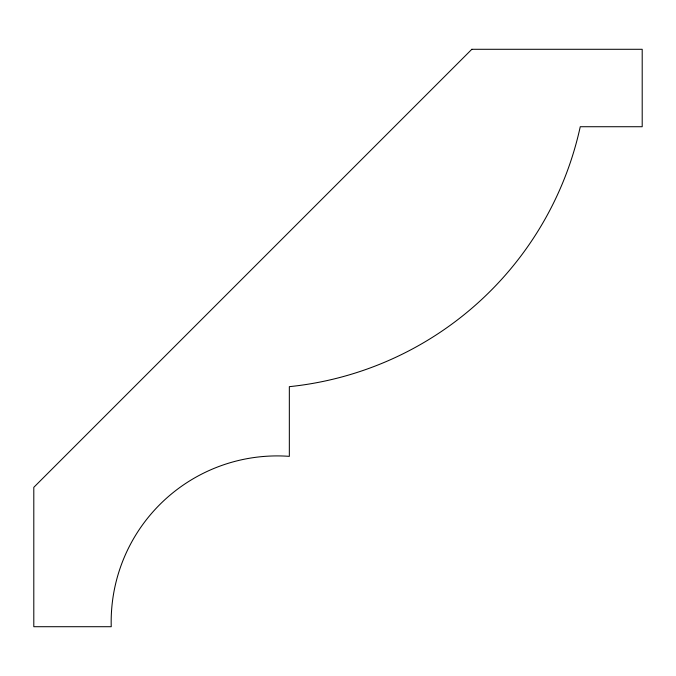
<?xml version="1.0" encoding="UTF-8"?>
<svg xmlns="http://www.w3.org/2000/svg" width="676" height="676" viewBox="0 0 676 676"><rect width="100%" height="100%" fill="white"/><g stroke="black" fill="none" stroke-linecap="round" stroke-linejoin="round"><path stroke-width="1.01" d="M471.84 49.289L33.8 487.328L33.8 626.711L111.236 626.711A166.068 166.068 0 0 1 289.336 456.351L289.336 386.664A332.6 332.6 0 0 0 580.253 126.725L642.2 126.725L642.2 49.289L471.84 49.289"/></g></svg>
